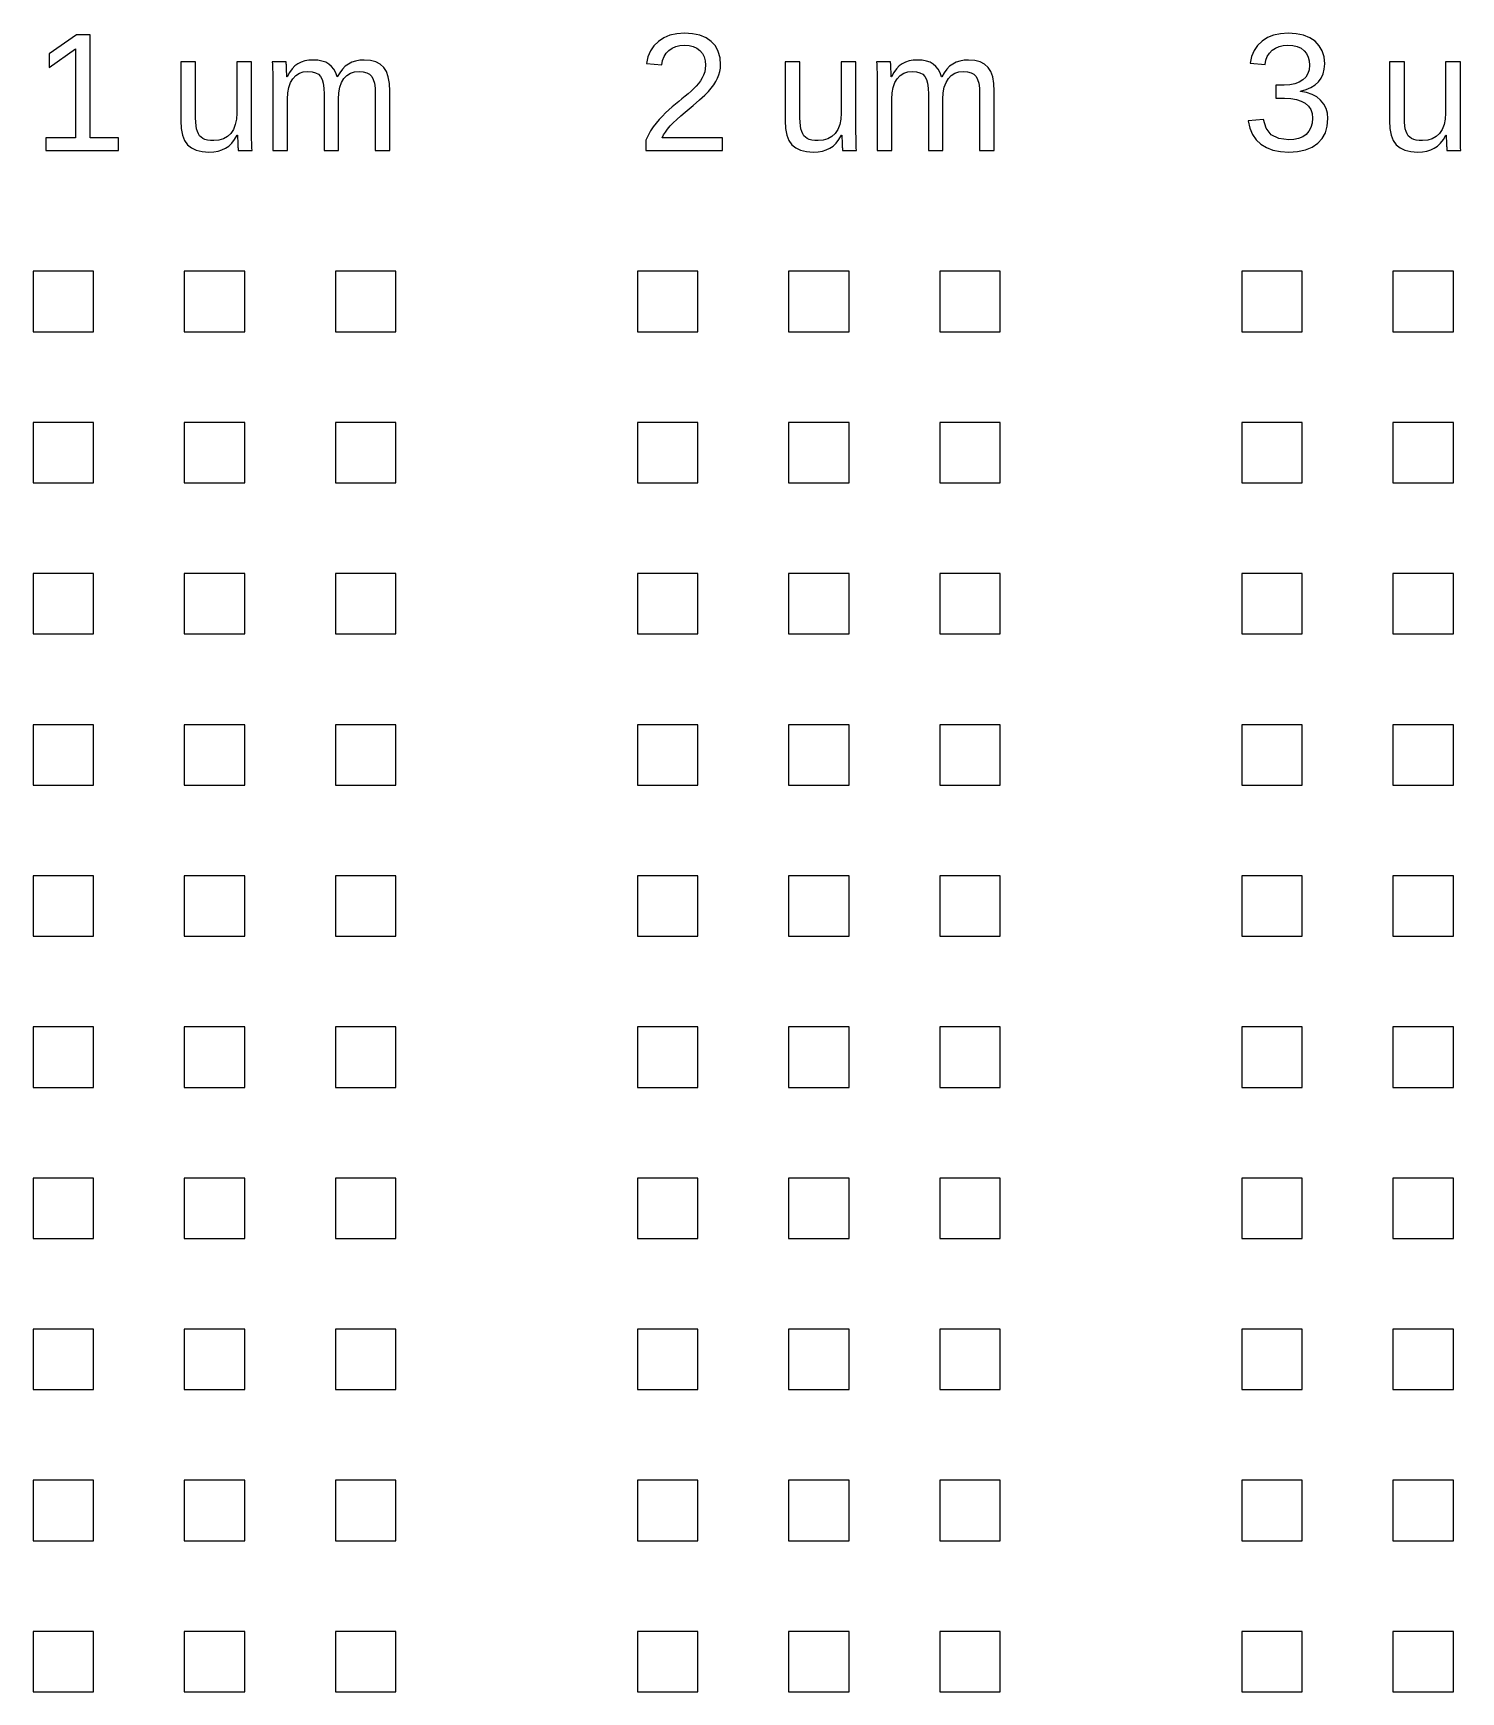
# Model space of a CAD drawing. Header units: metres. Extents: x -21500 to 21500, y -23900 to 23900.
# Drawn here: x 400 to 5125, y -5800 to -312 of the extents above; entities that cross this region are included whole.
import ezdxf

# ---------------------------------------------------------------- set-up
doc = ezdxf.new("R2010")
doc.units = ezdxf.units.M

msp = doc.modelspace()

# ---------------------------------------------------------------- linework, layer by layer
for p, q in [((543.779, -317.765), (453.442, -379.888)), ((588.812, -317.765), (543.779, -317.765)), ((588.812, -658.494), (588.812, -317.765)), ((2486.99, -327.328), (2469.04, -339.196)), ((2507.33, -318.85), (2486.99, -327.328)), ((2530.05, -313.764), (2507.33, -318.85)), ((2555.17, -312.068), (2530.05, -313.764)), ((2582.39, -313.772), (2555.17, -312.068)), ((2606.28, -318.884), (2582.39, -313.772)), ((2626.82, -327.404), (2606.28, -318.884)), ((2644.02, -339.332), (2626.82, -327.404)), ((4484.55, -326.87), (4466.6, -338.382)), ((4504.88, -318.647), (4484.55, -326.87)), ((4527.61, -313.713), (4504.88, -318.647)), ((4552.73, -312.068), (4527.61, -313.713)), ((4579.88, -313.738), (4552.73, -312.068)), ((4603.83, -318.748), (4579.88, -313.738)), ((4624.58, -327.099), (4603.83, -318.748)), ((4642.12, -338.789), (4624.58, -327.099)), ((453.442, -426.006), (539.71, -364.425)), ((453.442, -379.888), (453.442, -426.006)), ((539.71, -364.425), (539.71, -658.494)), ((2442.56, -371.004), (2434.58, -390.417)), ((2454.04, -353.93), (2442.56, -371.004)), ((2469.04, -339.196), (2454.04, -353.93)), ((2487.73, -389.553), (2494.7, -378.507)), ((2494.7, -378.507), (2503.76, -369.173)), ((2503.76, -369.173), (2514.56, -361.755)), ((2514.56, -361.755), (2526.72, -356.456)), ((2526.72, -356.456), (2540.26, -353.277)), ((2540.26, -353.277), (2555.17, -352.217)), ((2555.17, -352.217), (2570.69, -353.302)), ((2570.69, -353.302), (2584.4, -356.558)), ((2584.4, -356.558), (2596.32, -361.983)), ((2596.32, -361.983), (2606.44, -369.579)), ((2606.44, -369.579), (2614.52, -379.142)), ((2614.52, -379.142), (2620.28, -390.468)), ((2657.61, -354.396), (2644.02, -339.332)), ((2667.31, -372.326), (2657.61, -354.396)), ((2673.14, -393.121), (2667.31, -372.326)), ((4440.12, -369.851), (4432.14, -389.451)), ((4451.6, -352.828), (4440.12, -369.851)), ((4466.6, -338.382), (4451.6, -352.828)), ((4484.2, -388.705), (4491.04, -377.888)), ((4491.04, -377.888), (4499.97, -368.766)), ((4499.97, -368.766), (4510.71, -361.526)), ((4510.71, -361.526), (4522.99, -356.354)), ((4522.99, -356.354), (4536.82, -353.251)), ((4536.82, -353.251), (4552.19, -352.217)), ((4552.19, -352.217), (4568.86, -353.328)), ((4568.86, -353.328), (4583.35, -356.659)), ((4583.35, -356.659), (4595.65, -362.212)), ((4595.65, -362.212), (4605.77, -369.986)), ((4605.77, -369.986), (4613.66, -379.676)), ((4613.66, -379.676), (4619.3, -390.977)), ((4656.06, -353.464), (4642.12, -338.789)), ((4666.02, -370.766), (4656.06, -353.464)), ((4672, -390.697), (4666.02, -370.766)), ((937.648, -406.474), (888.546, -406.474)), ((888.546, -406.474), (888.546, -602.067)), ((937.648, -592.573), (937.648, -406.474)), ((1122.93, -406.474), (1074.1, -406.474)), ((1074.1, -406.474), (1074.1, -576.567)), ((1122.93, -637.334), (1122.93, -406.474)), ((1237.21, -406.474), (1191.09, -406.474)), ((1191.09, -406.474), (1191.8, -414.663)), ((1191.8, -414.663), (1192.31, -427.837)), ((1192.31, -427.837), (1192.62, -445.996)), ((1237.35, -407.44), (1237.21, -406.474)), ((1237.48, -408.983), (1237.35, -407.44)), ((1237.62, -411.102), (1237.48, -408.983)), ((1237.75, -413.798), (1237.62, -411.102)), ((1237.9, -416.892), (1237.75, -413.798)), ((1238.06, -420.207), (1237.9, -416.892)), ((1238.24, -423.742), (1238.06, -420.207)), ((1238.43, -427.498), (1238.24, -423.742)), ((1238.64, -432.22), (1238.43, -427.498)), ((1238.87, -438.654), (1238.64, -432.22)), ((1239.12, -446.801), (1238.87, -438.654)), ((1257.08, -430.211), (1248.35, -442.249)), ((1266.39, -420.546), (1257.08, -430.211)), ((1276.27, -413.256), (1266.39, -420.546)), ((1287.01, -407.915), (1276.27, -413.256)), ((1298.86, -404.1), (1287.01, -407.915)), ((1294.04, -440.248), (1308.83, -438.756)), ((1311.83, -401.811), (1298.86, -404.1)), ((1308.83, -438.756), (1322.85, -439.773)), ((1325.92, -401.048), (1311.83, -401.811)), ((1341.73, -401.879), (1325.92, -401.048)), ((1355.79, -404.371), (1341.73, -401.879)), ((1368.11, -408.525), (1355.79, -404.371)), ((1378.68, -414.341), (1368.11, -408.525)), ((1387.64, -421.971), (1378.68, -414.341)), ((1395.13, -431.568), (1387.64, -421.971)), ((1401.14, -443.131), (1395.13, -431.568)), ((1423.28, -431.228), (1414.48, -442.91)), ((1432.86, -421.615), (1423.28, -431.228)), ((1443.25, -414.07), (1432.86, -421.615)), ((1454.6, -408.373), (1443.25, -414.07)), ((1467.09, -404.304), (1454.6, -408.373)), ((1463.26, -440.24), (1478.38, -438.756)), ((1480.71, -401.862), (1467.09, -404.304)), ((1478.38, -438.756), (1492.4, -439.773)), ((1495.47, -401.048), (1480.71, -401.862)), ((1516.2, -402.557), (1495.47, -401.048)), ((1533.89, -407.084), (1516.2, -402.557)), ((1548.55, -414.629), (1533.89, -407.084)), ((1560.17, -425.192), (1548.55, -414.629)), ((1569.01, -439.197), (1560.17, -425.192)), ((2434.58, -390.417), (2430.11, -412.171)), ((2430.11, -412.171), (2480.03, -416.782)), ((2480.03, -416.782), (2482.83, -402.311)), ((2482.83, -402.311), (2487.73, -389.553)), ((2620.28, -390.468), (2623.74, -403.557)), ((2624.22, -429.77), (2622.21, -440.519)), ((2623.74, -403.557), (2624.89, -418.41)), ((2624.89, -418.41), (2624.22, -429.77)), ((2669.36, -449.997), (2672.54, -438.959)), ((2672.54, -438.959), (2674.44, -427.888)), ((2675.08, -416.782), (2673.14, -393.121)), ((2674.44, -427.888), (2675.08, -416.782)), ((2937.65, -406.474), (2888.55, -406.474)), ((2888.55, -406.474), (2888.55, -602.067)), ((2937.65, -592.573), (2937.65, -406.474)), ((3122.93, -406.474), (3074.1, -406.474)), ((3074.1, -406.474), (3074.1, -576.567)), ((3122.93, -637.334), (3122.93, -406.474)), ((3237.21, -406.474), (3191.09, -406.474)), ((3191.09, -406.474), (3191.8, -414.663)), ((3191.8, -414.663), (3192.31, -427.837)), ((3192.31, -427.837), (3192.62, -445.996)), ((3237.35, -407.44), (3237.21, -406.474)), ((3237.48, -408.983), (3237.35, -407.44)), ((3237.62, -411.102), (3237.48, -408.983)), ((3237.75, -413.798), (3237.62, -411.102)), ((3237.9, -416.892), (3237.75, -413.798)), ((3238.06, -420.207), (3237.9, -416.892)), ((3238.24, -423.742), (3238.06, -420.207)), ((3238.43, -427.498), (3238.24, -423.742)), ((3238.64, -432.22), (3238.43, -427.498)), ((3238.87, -438.654), (3238.64, -432.22)), ((3239.12, -446.801), (3238.87, -438.654)), ((3257.08, -430.211), (3248.35, -442.249)), ((3266.39, -420.546), (3257.08, -430.211)), ((3276.27, -413.256), (3266.39, -420.546)), ((3287.01, -407.915), (3276.27, -413.256)), ((3298.86, -404.1), (3287.01, -407.915)), ((3294.04, -440.248), (3308.83, -438.756)), ((3311.83, -401.811), (3298.86, -404.1)), ((3308.83, -438.756), (3322.85, -439.773)), ((3325.92, -401.048), (3311.83, -401.811)), ((3341.73, -401.879), (3325.92, -401.048)), ((3355.79, -404.371), (3341.73, -401.879)), ((3368.11, -408.525), (3355.79, -404.371)), ((3378.68, -414.341), (3368.11, -408.525)), ((3387.64, -421.971), (3378.68, -414.341)), ((3395.13, -431.568), (3387.64, -421.971)), ((3401.14, -443.131), (3395.13, -431.568)), ((3423.28, -431.228), (3414.48, -442.91)), ((3432.86, -421.615), (3423.28, -431.228)), ((3443.25, -414.07), (3432.86, -421.615)), ((3454.6, -408.373), (3443.25, -414.07)), ((3467.09, -404.304), (3454.6, -408.373)), ((3463.26, -440.24), (3478.38, -438.756)), ((3480.71, -401.862), (3467.09, -404.304)), ((3478.38, -438.756), (3492.4, -439.773)), ((3495.47, -401.048), (3480.71, -401.862)), ((3516.2, -402.557), (3495.47, -401.048)), ((3533.89, -407.084), (3516.2, -402.557)), ((3548.55, -414.629), (3533.89, -407.084)), ((3560.17, -425.192), (3548.55, -414.629)), ((3569.01, -439.197), (3560.17, -425.192)), ((4432.14, -389.451), (4427.67, -411.628)), ((4427.67, -411.628), (4476.77, -415.426)), ((4476.77, -415.426), (4479.44, -401.218)), ((4479.44, -401.218), (4484.2, -388.705)), ((4622.43, -433.034), (4618.28, -445.979)), ((4619.3, -390.977), (4622.68, -403.888)), ((4623.81, -418.41), (4622.43, -433.034)), ((4622.68, -403.888), (4623.81, -418.41)), ((4668.87, -446.454), (4672.71, -430.711)), ((4673.99, -413.256), (4672, -390.697)), ((4672.71, -430.711), (4673.99, -413.256)), ((4937.65, -406.474), (4888.55, -406.474)), ((4888.55, -406.474), (4888.55, -602.067)), ((4937.65, -592.573), (4937.65, -406.474)), ((5122.93, -406.474), (5074.1, -406.474)), ((5074.1, -406.474), (5074.1, -576.567)), ((5122.93, -637.334), (5122.93, -406.474)), ((1192.62, -445.996), (1192.72, -469.14)), ((1192.72, -469.14), (1192.72, -700)), ((1239.38, -456.661), (1239.12, -446.801)), ((1240.19, -456.661), (1239.38, -456.661)), ((1248.35, -442.249), (1240.19, -456.661)), ((1242.42, -509.425), (1245.82, -491.385)), ((1245.82, -491.385), (1251.5, -475.786)), ((1251.5, -475.786), (1259.46, -462.629)), ((1259.46, -462.629), (1269.36, -452.185)), ((1269.36, -452.185), (1280.89, -444.724)), ((1280.89, -444.724), (1294.04, -440.248)), ((1322.85, -439.773), (1334.53, -442.825)), ((1334.53, -442.825), (1343.87, -447.912)), ((1343.87, -447.912), (1350.88, -455.033)), ((1350.88, -455.033), (1355.98, -464.816)), ((1355.98, -464.816), (1359.63, -477.889)), ((1359.63, -477.889), (1361.81, -494.25)), ((1405.68, -456.661), (1401.14, -443.131)), ((1406.49, -456.661), (1405.68, -456.661)), ((1414.48, -442.91), (1406.49, -456.661)), ((1411.94, -509.315), (1415.27, -491.215)), ((1415.27, -491.215), (1420.83, -475.608)), ((1420.83, -475.608), (1428.6, -462.493)), ((1428.6, -462.493), (1438.37, -452.108)), ((1438.37, -452.108), (1449.93, -444.69)), ((1449.93, -444.69), (1463.26, -440.24)), ((1492.4, -439.773), (1504.08, -442.825)), ((1504.08, -442.825), (1513.43, -447.912)), ((1513.43, -447.912), (1520.43, -455.033)), ((1520.43, -455.033), (1525.53, -464.816)), ((1525.53, -464.816), (1529.18, -477.889)), ((1529.18, -477.889), (1531.36, -494.25)), ((1575.33, -457.068), (1569.01, -439.197)), ((1579.12, -478.804), (1575.33, -457.068)), ((1580.38, -504.406), (1579.12, -478.804)), ((2594.36, -486.942), (2586.1, -495.454)), ((2601.8, -478.227), (2594.36, -486.942)), ((2608.4, -469.309), (2601.8, -478.227)), ((2614.18, -460.187), (2608.4, -469.309)), ((2618.86, -450.658), (2614.18, -460.187)), ((2622.21, -440.519), (2618.86, -450.658)), ((2644.08, -493.962), (2652.26, -482.975)), ((2652.26, -482.975), (2659.2, -471.988)), ((2659.2, -471.988), (2664.91, -461.001)), ((2664.91, -461.001), (2669.36, -449.997)), ((3192.62, -445.996), (3192.72, -469.14)), ((3192.72, -469.14), (3192.72, -700)), ((3239.38, -456.661), (3239.12, -446.801)), ((3240.19, -456.661), (3239.38, -456.661)), ((3248.35, -442.249), (3240.19, -456.661)), ((3242.42, -509.425), (3245.82, -491.385)), ((3245.82, -491.385), (3251.5, -475.786)), ((3251.5, -475.786), (3259.46, -462.629)), ((3259.46, -462.629), (3269.36, -452.185)), ((3269.36, -452.185), (3280.89, -444.724)), ((3280.89, -444.724), (3294.04, -440.248)), ((3322.85, -439.773), (3334.53, -442.825)), ((3334.53, -442.825), (3343.87, -447.912)), ((3343.87, -447.912), (3350.88, -455.033)), ((3350.88, -455.033), (3355.98, -464.816)), ((3355.98, -464.816), (3359.63, -477.889)), ((3359.63, -477.889), (3361.81, -494.25)), ((3405.68, -456.661), (3401.14, -443.131)), ((3406.49, -456.661), (3405.68, -456.661)), ((3414.48, -442.91), (3406.49, -456.661)), ((3411.94, -509.315), (3415.27, -491.215)), ((3415.27, -491.215), (3420.83, -475.608)), ((3420.83, -475.608), (3428.6, -462.493)), ((3428.6, -462.493), (3438.37, -452.108)), ((3438.37, -452.108), (3449.93, -444.69)), ((3449.93, -444.69), (3463.26, -440.24)), ((3492.4, -439.773), (3504.08, -442.825)), ((3504.08, -442.825), (3513.43, -447.912)), ((3513.43, -447.912), (3520.43, -455.033)), ((3520.43, -455.033), (3525.53, -464.816)), ((3525.53, -464.816), (3529.18, -477.889)), ((3529.18, -477.889), (3531.36, -494.25)), ((3575.33, -457.068), (3569.01, -439.197)), ((3579.12, -478.804), (3575.33, -457.068)), ((3580.38, -504.406), (3579.12, -478.804)), ((4539.44, -484.331), (4512.85, -484.331)), ((4512.85, -484.331), (4512.85, -526.651)), ((4558.39, -483.237), (4539.44, -484.331)), ((4575.08, -479.957), (4558.39, -483.237)), ((4589.51, -474.489), (4575.08, -479.957)), ((4601.7, -466.834), (4589.51, -474.489)), ((4611.37, -457.246), (4601.7, -466.834)), ((4618.28, -445.979), (4611.37, -457.246)), ((4612.34, -498.871), (4628.38, -492.029)), ((4628.38, -492.029), (4642.11, -483.34)), ((4642.11, -483.34), (4653.51, -472.802)), ((4653.51, -472.802), (4662.47, -460.484)), ((4662.47, -460.484), (4668.87, -446.454)), ((1241.28, -529.907), (1242.42, -509.425)), ((1241.28, -700), (1241.28, -529.907)), ((1361.81, -494.25), (1362.54, -513.901)), ((1362.54, -513.901), (1362.54, -700)), ((1410.83, -529.907), (1411.94, -509.315)), ((1410.83, -700), (1410.83, -529.907)), ((1531.36, -494.25), (1532.09, -513.901)), ((1532.09, -513.901), (1532.09, -700)), ((1580.38, -700), (1580.38, -504.406)), ((2525.5, -546.624), (2514.59, -555.924)), ((2536.36, -537.681), (2525.5, -546.624)), ((2547.17, -529.093), (2536.36, -537.681)), ((2557.69, -520.683), (2547.17, -529.093)), ((2567.69, -512.273), (2557.69, -520.683)), ((2577.16, -503.864), (2567.69, -512.273)), ((2586.1, -495.454), (2577.16, -503.864)), ((2583.95, -551.49), (2605.43, -532.959)), ((2605.43, -532.959), (2622.33, -517.445)), ((2622.33, -517.445), (2634.66, -504.949)), ((2634.66, -504.949), (2644.08, -493.962)), ((3241.28, -529.907), (3242.42, -509.425)), ((3241.28, -700), (3241.28, -529.907)), ((3361.81, -494.25), (3362.54, -513.901)), ((3362.54, -513.901), (3362.54, -700)), ((3410.83, -529.907), (3411.94, -509.315)), ((3410.83, -700), (3410.83, -529.907)), ((3531.36, -494.25), (3532.09, -513.901)), ((3532.09, -513.901), (3532.09, -700)), ((3580.38, -700), (3580.38, -504.406)), ((4512.85, -526.651), (4540.52, -526.651)), ((4540.52, -526.651), (4561.84, -527.745)), ((4561.84, -527.745), (4580.5, -531.026)), ((4580.5, -531.026), (4596.5, -536.494)), ((4593.97, -503.864), (4612.34, -498.871)), ((4593.97, -504.949), (4593.97, -503.864)), ((4614.21, -508.476), (4593.97, -504.949)), ((4596.5, -536.494), (4609.84, -544.149)), ((4609.84, -544.149), (4620.34, -553.754)), ((4632.08, -514.444), (4614.21, -508.476)), ((4647.58, -522.854), (4632.08, -514.444)), ((4660.7, -533.705), (4647.58, -522.854)), ((4671.15, -546.557), (4660.7, -533.705)), ((4678.61, -560.969), (4671.15, -546.557)), ((888.546, -602.067), (889.945, -627.78)), ((938.004, -606.273), (937.648, -592.573)), ((1072.83, -596.828), (1069.02, -614.75)), ((1074.1, -576.567), (1072.83, -596.828)), ((2471.81, -597.676), (2461.72, -609.528)), ((2482.16, -586.401), (2471.81, -597.676)), ((2492.77, -575.702), (2482.16, -586.401)), ((2503.63, -565.58), (2492.77, -575.702)), ((2514.59, -555.924), (2503.63, -565.58)), ((2518.26, -608.468), (2529.88, -597.286)), ((2529.88, -597.286), (2543.08, -585.477)), ((2543.08, -585.477), (2557.89, -573.04)), ((2557.89, -573.04), (2583.95, -551.49)), ((2888.55, -602.067), (2889.94, -627.78)), ((2938, -606.273), (2937.65, -592.573)), ((3072.83, -596.828), (3069.02, -614.75)), ((3074.1, -576.567), (3072.83, -596.828)), ((4471.62, -597.184), (4421.16, -601.796)), ((4421.16, -601.796), (4426.17, -625.864)), ((4480.49, -626.856), (4471.62, -597.184)), ((4620.34, -553.754), (4627.84, -565.072)), ((4627.84, -565.072), (4632.34, -578.102)), ((4632.34, -578.102), (4633.84, -592.844)), ((4633.84, -592.844), (4632.53, -609.646)), ((4683.08, -576.94), (4678.61, -560.969)), ((4682.47, -619.43), (4684.57, -594.472)), ((4684.57, -594.472), (4683.08, -576.94)), ((4888.55, -602.067), (4889.94, -627.78)), ((4938, -606.273), (4937.65, -592.573)), ((5072.83, -596.828), (5069.02, -614.75)), ((5074.1, -576.567), (5072.83, -596.828)), ((539.71, -658.494), (442.32, -658.494)), ((442.32, -658.494), (442.32, -700)), ((681.861, -658.494), (588.812, -658.494)), ((681.861, -700), (681.861, -658.494)), ((889.945, -627.78), (894.141, -649.576)), ((894.141, -649.576), (901.135, -667.455)), ((939.072, -618.345), (938.004, -606.273)), ((940.852, -628.789), (939.072, -618.345)), ((943.345, -637.606), (940.852, -628.789)), ((946.617, -645.049), (943.345, -637.606)), ((950.737, -651.373), (946.617, -645.049)), ((955.705, -656.579), (950.737, -651.373)), ((961.521, -660.665), (955.705, -656.579)), ((1042.65, -654.137), (1029.68, -661.682)), ((1053.76, -643.574), (1042.65, -654.137)), ((1062.66, -630.332), (1053.76, -643.574)), ((1069.02, -614.75), (1062.66, -630.332)), ((1066.72, -663.894), (1075.46, -649.813)), ((1075.46, -649.813), (1076.27, -649.813)), ((1076.27, -649.813), (1076.54, -659.672)), ((1123.03, -660.478), (1122.93, -637.334)), ((2435.24, -650.143), (2427.94, -665.547)), ((2443.3, -635.672), (2435.24, -650.143)), ((2452.13, -622.134), (2443.3, -635.672)), ((2461.72, -609.528), (2452.13, -622.134)), ((2481.66, -658.494), (2486.37, -648.906)), ((2681.05, -658.494), (2481.66, -658.494)), ((2486.37, -648.906), (2492.37, -639.131)), ((2492.37, -639.131), (2499.66, -629.17)), ((2499.66, -629.17), (2508.24, -619.023)), ((2508.24, -619.023), (2518.26, -608.468)), ((2681.05, -700), (2681.05, -658.494)), ((2889.94, -627.78), (2894.14, -649.576)), ((2894.14, -649.576), (2901.14, -667.455)), ((2939.07, -618.345), (2938, -606.273)), ((2940.85, -628.789), (2939.07, -618.345)), ((2943.34, -637.606), (2940.85, -628.789)), ((2946.62, -645.049), (2943.34, -637.606)), ((2950.74, -651.373), (2946.62, -645.049)), ((2955.71, -656.579), (2950.74, -651.373)), ((2961.52, -660.665), (2955.71, -656.579)), ((3042.65, -654.137), (3029.68, -661.682)), ((3053.76, -643.574), (3042.65, -654.137)), ((3062.66, -630.332), (3053.76, -643.574)), ((3069.02, -614.75), (3062.66, -630.332)), ((3066.72, -663.894), (3075.46, -649.813)), ((3075.46, -649.813), (3076.27, -649.813)), ((3076.27, -649.813), (3076.54, -659.672)), ((3123.03, -660.478), (3122.93, -637.334)), ((4426.17, -625.864), (4434.69, -646.795)), ((4434.69, -646.795), (4446.72, -664.589)), ((4497.32, -648.05), (4480.49, -626.856)), ((4522.13, -660.766), (4497.32, -648.05)), ((4601.32, -654.781), (4587.83, -660.461)), ((4612.82, -646.829), (4601.32, -654.781)), ((4622.02, -636.639), (4612.82, -646.829)), ((4628.59, -624.245), (4622.02, -636.639)), ((4632.53, -609.646), (4628.59, -624.245)), ((4665.65, -660.393), (4676.16, -641.403)), ((4676.16, -641.403), (4682.47, -619.43)), ((4889.94, -627.78), (4894.14, -649.576)), ((4894.14, -649.576), (4901.14, -667.455)), ((4939.07, -618.345), (4938, -606.273)), ((4940.85, -628.789), (4939.07, -618.345)), ((4943.34, -637.606), (4940.85, -628.789)), ((4946.62, -645.049), (4943.34, -637.606)), ((4950.74, -651.373), (4946.62, -645.049)), ((4955.71, -656.579), (4950.74, -651.373)), ((4961.52, -660.665), (4955.71, -656.579)), ((5042.65, -654.137), (5029.68, -661.682)), ((5053.76, -643.574), (5042.65, -654.137)), ((5062.66, -630.332), (5053.76, -643.574)), ((5069.02, -614.75), (5062.66, -630.332)), ((5066.72, -663.894), (5075.46, -649.813)), ((5075.46, -649.813), (5076.27, -649.813)), ((5076.27, -649.813), (5076.54, -659.672)), ((5123.03, -660.478), (5122.93, -637.334)), ((442.32, -700), (681.861, -700)), ((901.135, -667.455), (910.927, -681.418)), ((910.927, -681.418), (923.736, -691.922)), ((923.736, -691.922), (939.785, -699.424)), ((939.785, -699.424), (959.071, -703.925)), ((959.071, -703.925), (981.596, -705.426)), ((968.489, -663.751), (961.521, -660.665)), ((976.916, -665.955), (968.489, -663.751)), ((986.801, -667.277), (976.916, -665.955)), ((981.596, -705.426), (997.339, -704.638)), ((998.144, -667.718), (986.801, -667.277)), ((997.339, -704.638), (1011.74, -702.272)), ((1014.84, -666.209), (998.144, -667.718)), ((1011.74, -702.272), (1024.81, -698.33)), ((1029.68, -661.682), (1014.84, -666.209)), ((1024.81, -698.33), (1036.53, -692.811)), ((1036.53, -692.811), (1047.25, -685.393)), ((1047.25, -685.393), (1057.32, -675.754)), ((1057.32, -675.754), (1066.72, -663.894)), ((1076.54, -659.672), (1076.78, -667.819)), ((1076.78, -667.819), (1077.01, -674.254)), ((1077.01, -674.254), (1077.22, -678.976)), ((1077.22, -678.976), (1077.42, -682.731)), ((1077.42, -682.731), (1077.59, -686.267)), ((1077.59, -686.267), (1077.76, -689.581)), ((1077.76, -689.581), (1077.9, -692.676)), ((1077.9, -692.676), (1078.04, -695.372)), ((1078.04, -695.372), (1078.17, -697.491)), ((1078.17, -697.491), (1078.31, -699.034)), ((1078.31, -699.034), (1078.44, -700)), ((1078.44, -700), (1124.56, -700)), ((1123.34, -678.637), (1123.03, -660.478)), ((1123.85, -691.811), (1123.34, -678.637)), ((1124.56, -700), (1123.85, -691.811)), ((1192.72, -700), (1241.28, -700)), ((1362.54, -700), (1410.83, -700)), ((1532.09, -700), (1580.38, -700)), ((2427.94, -665.547), (2427.94, -700)), ((2427.94, -700), (2681.05, -700)), ((2901.14, -667.455), (2910.93, -681.418)), ((2910.93, -681.418), (2923.74, -691.922)), ((2923.74, -691.922), (2939.78, -699.424)), ((2939.78, -699.424), (2959.07, -703.925)), ((2959.07, -703.925), (2981.6, -705.426)), ((2968.49, -663.751), (2961.52, -660.665)), ((2976.92, -665.955), (2968.49, -663.751)), ((2986.8, -667.277), (2976.92, -665.955)), ((2981.6, -705.426), (2997.34, -704.638)), ((2998.14, -667.718), (2986.8, -667.277)), ((2997.34, -704.638), (3011.74, -702.272)), ((3014.84, -666.209), (2998.14, -667.718)), ((3011.74, -702.272), (3024.81, -698.33)), ((3029.68, -661.682), (3014.84, -666.209)), ((3024.81, -698.33), (3036.53, -692.811)), ((3036.53, -692.811), (3047.25, -685.393)), ((3047.25, -685.393), (3057.32, -675.754)), ((3057.32, -675.754), (3066.72, -663.894)), ((3076.54, -659.672), (3076.78, -667.819)), ((3076.78, -667.819), (3077.01, -674.254)), ((3077.01, -674.254), (3077.22, -678.976)), ((3077.22, -678.976), (3077.42, -682.731)), ((3077.42, -682.731), (3077.59, -686.267)), ((3077.59, -686.267), (3077.76, -689.581)), ((3077.76, -689.581), (3077.9, -692.676)), ((3077.9, -692.676), (3078.04, -695.372)), ((3078.04, -695.372), (3078.17, -697.491)), ((3078.17, -697.491), (3078.31, -699.034)), ((3078.31, -699.034), (3078.44, -700)), ((3078.44, -700), (3124.56, -700)), ((3123.34, -678.637), (3123.03, -660.478)), ((3123.85, -691.811), (3123.34, -678.637)), ((3124.56, -700), (3123.85, -691.811)), ((3192.72, -700), (3241.28, -700)), ((3362.54, -700), (3410.83, -700)), ((3532.09, -700), (3580.38, -700)), ((4446.72, -664.589), (4462.26, -679.247)), ((4462.26, -679.247), (4481.02, -690.7)), ((4481.02, -690.7), (4502.71, -698.881)), ((4502.71, -698.881), (4527.34, -703.79)), ((4554.9, -665.005), (4522.13, -660.766)), ((4527.34, -703.79), (4554.9, -705.426)), ((4572.36, -663.869), (4554.9, -665.005)), ((4554.9, -705.426), (4584.3, -703.612)), ((4587.83, -660.461), (4572.36, -663.869)), ((4584.3, -703.612), (4610.11, -698.169)), ((4610.11, -698.169), (4632.32, -689.098)), ((4632.32, -689.098), (4650.93, -676.399)), ((4650.93, -676.399), (4665.65, -660.393)), ((4901.14, -667.455), (4910.93, -681.418)), ((4910.93, -681.418), (4923.74, -691.922)), ((4923.74, -691.922), (4939.78, -699.424)), ((4939.78, -699.424), (4959.07, -703.925)), ((4959.07, -703.925), (4981.6, -705.426)), ((4968.49, -663.751), (4961.52, -660.665)), ((4976.92, -665.955), (4968.49, -663.751)), ((4986.8, -667.277), (4976.92, -665.955)), ((4981.6, -705.426), (4997.34, -704.638)), ((4998.14, -667.718), (4986.8, -667.277)), ((4997.34, -704.638), (5011.74, -702.272)), ((5014.84, -666.209), (4998.14, -667.718)), ((5011.74, -702.272), (5024.81, -698.33)), ((5029.68, -661.682), (5014.84, -666.209)), ((5024.81, -698.33), (5036.53, -692.811)), ((5036.53, -692.811), (5047.25, -685.393)), ((5047.25, -685.393), (5057.32, -675.754)), ((5057.32, -675.754), (5066.72, -663.894)), ((5076.54, -659.672), (5076.78, -667.819)), ((5076.78, -667.819), (5077.01, -674.254)), ((5077.01, -674.254), (5077.22, -678.976)), ((5077.22, -678.976), (5077.42, -682.731)), ((5077.42, -682.731), (5077.59, -686.267)), ((5077.59, -686.267), (5077.76, -689.581)), ((5077.76, -689.581), (5077.9, -692.676)), ((5077.9, -692.676), (5078.04, -695.372)), ((5078.04, -695.372), (5078.17, -697.491)), ((5078.17, -697.491), (5078.31, -699.034)), ((5078.31, -699.034), (5078.44, -700)), ((5078.44, -700), (5124.56, -700)), ((5123.34, -678.637), (5123.03, -660.478)), ((5123.85, -691.811), (5123.34, -678.637)), ((5124.56, -700), (5123.85, -691.811)), ((600, -1100), (400, -1100)), ((400, -1100), (400, -1300)), ((600, -1300), (600, -1100)), ((1100, -1100), (900, -1100)), ((900, -1100), (900, -1300)), ((1100, -1300), (1100, -1100)), ((1600, -1100), (1400, -1100)), ((1400, -1100), (1400, -1300)), ((1600, -1300), (1600, -1100)), ((2600, -1100), (2400, -1100)), ((2400, -1100), (2400, -1300)), ((2600, -1300), (2600, -1100)), ((3100, -1100), (2900, -1100)), ((2900, -1100), (2900, -1300)), ((3100, -1300), (3100, -1100)), ((3600, -1100), (3400, -1100)), ((3400, -1100), (3400, -1300)), ((3600, -1300), (3600, -1100)), ((4600, -1100), (4400, -1100)), ((4400, -1100), (4400, -1300)), ((4600, -1300), (4600, -1100)), ((5100, -1100), (4900, -1100)), ((4900, -1100), (4900, -1300)), ((5100, -1300), (5100, -1100)), ((400, -1300), (600, -1300)), ((900, -1300), (1100, -1300)), ((1400, -1300), (1600, -1300)), ((2400, -1300), (2600, -1300)), ((2900, -1300), (3100, -1300)), ((3400, -1300), (3600, -1300)), ((4400, -1300), (4600, -1300)), ((4900, -1300), (5100, -1300)), ((600, -1600), (400, -1600)), ((400, -1600), (400, -1800)), ((600, -1800), (600, -1600)), ((1100, -1600), (900, -1600)), ((900, -1600), (900, -1800)), ((1100, -1800), (1100, -1600)), ((1600, -1600), (1400, -1600)), ((1400, -1600), (1400, -1800)), ((1600, -1800), (1600, -1600)), ((2600, -1600), (2400, -1600)), ((2400, -1600), (2400, -1800)), ((2600, -1800), (2600, -1600)), ((3100, -1600), (2900, -1600)), ((2900, -1600), (2900, -1800)), ((3100, -1800), (3100, -1600)), ((3600, -1600), (3400, -1600)), ((3400, -1600), (3400, -1800)), ((3600, -1800), (3600, -1600)), ((4600, -1600), (4400, -1600)), ((4400, -1600), (4400, -1800)), ((4600, -1800), (4600, -1600)), ((5100, -1600), (4900, -1600)), ((4900, -1600), (4900, -1800)), ((5100, -1800), (5100, -1600)), ((400, -1800), (600, -1800)), ((900, -1800), (1100, -1800)), ((1400, -1800), (1600, -1800)), ((2400, -1800), (2600, -1800)), ((2900, -1800), (3100, -1800)), ((3400, -1800), (3600, -1800)), ((4400, -1800), (4600, -1800)), ((4900, -1800), (5100, -1800)), ((600, -2100), (400, -2100)), ((400, -2100), (400, -2300)), ((600, -2300), (600, -2100)), ((1100, -2100), (900, -2100)), ((900, -2100), (900, -2300)), ((1100, -2300), (1100, -2100)), ((1600, -2100), (1400, -2100)), ((1400, -2100), (1400, -2300)), ((1600, -2300), (1600, -2100)), ((2600, -2100), (2400, -2100)), ((2400, -2100), (2400, -2300)), ((2600, -2300), (2600, -2100)), ((3100, -2100), (2900, -2100)), ((2900, -2100), (2900, -2300)), ((3100, -2300), (3100, -2100)), ((3600, -2100), (3400, -2100)), ((3400, -2100), (3400, -2300)), ((3600, -2300), (3600, -2100)), ((4600, -2100), (4400, -2100)), ((4400, -2100), (4400, -2300)), ((4600, -2300), (4600, -2100)), ((5100, -2100), (4900, -2100)), ((4900, -2100), (4900, -2300)), ((5100, -2300), (5100, -2100)), ((400, -2300), (600, -2300)), ((900, -2300), (1100, -2300)), ((1400, -2300), (1600, -2300)), ((2400, -2300), (2600, -2300)), ((2900, -2300), (3100, -2300)), ((3400, -2300), (3600, -2300)), ((4400, -2300), (4600, -2300)), ((4900, -2300), (5100, -2300)), ((600, -2600), (400, -2600)), ((400, -2600), (400, -2800)), ((600, -2800), (600, -2600)), ((1100, -2600), (900, -2600)), ((900, -2600), (900, -2800)), ((1100, -2800), (1100, -2600)), ((1600, -2600), (1400, -2600)), ((1400, -2600), (1400, -2800)), ((1600, -2800), (1600, -2600)), ((2600, -2600), (2400, -2600)), ((2400, -2600), (2400, -2800)), ((2600, -2800), (2600, -2600)), ((3100, -2600), (2900, -2600)), ((2900, -2600), (2900, -2800)), ((3100, -2800), (3100, -2600)), ((3600, -2600), (3400, -2600)), ((3400, -2600), (3400, -2800)), ((3600, -2800), (3600, -2600)), ((4600, -2600), (4400, -2600)), ((4400, -2600), (4400, -2800)), ((4600, -2800), (4600, -2600)), ((5100, -2600), (4900, -2600)), ((4900, -2600), (4900, -2800)), ((5100, -2800), (5100, -2600)), ((400, -2800), (600, -2800)), ((900, -2800), (1100, -2800)), ((1400, -2800), (1600, -2800)), ((2400, -2800), (2600, -2800)), ((2900, -2800), (3100, -2800)), ((3400, -2800), (3600, -2800)), ((4400, -2800), (4600, -2800)), ((4900, -2800), (5100, -2800)), ((600, -3100), (400, -3100)), ((400, -3100), (400, -3300)), ((600, -3300), (600, -3100)), ((1100, -3100), (900, -3100)), ((900, -3100), (900, -3300)), ((1100, -3300), (1100, -3100)), ((1600, -3100), (1400, -3100)), ((1400, -3100), (1400, -3300)), ((1600, -3300), (1600, -3100)), ((2600, -3100), (2400, -3100)), ((2400, -3100), (2400, -3300)), ((2600, -3300), (2600, -3100)), ((3100, -3100), (2900, -3100)), ((2900, -3100), (2900, -3300)), ((3100, -3300), (3100, -3100)), ((3600, -3100), (3400, -3100)), ((3400, -3100), (3400, -3300)), ((3600, -3300), (3600, -3100)), ((4600, -3100), (4400, -3100)), ((4400, -3100), (4400, -3300)), ((4600, -3300), (4600, -3100)), ((5100, -3100), (4900, -3100)), ((4900, -3100), (4900, -3300)), ((5100, -3300), (5100, -3100)), ((400, -3300), (600, -3300)), ((900, -3300), (1100, -3300)), ((1400, -3300), (1600, -3300)), ((2400, -3300), (2600, -3300)), ((2900, -3300), (3100, -3300)), ((3400, -3300), (3600, -3300)), ((4400, -3300), (4600, -3300)), ((4900, -3300), (5100, -3300)), ((600, -3600), (400, -3600)), ((400, -3600), (400, -3800)), ((600, -3800), (600, -3600)), ((1100, -3600), (900, -3600)), ((900, -3600), (900, -3800)), ((1100, -3800), (1100, -3600)), ((1600, -3600), (1400, -3600)), ((1400, -3600), (1400, -3800)), ((1600, -3800), (1600, -3600)), ((2600, -3600), (2400, -3600)), ((2400, -3600), (2400, -3800)), ((2600, -3800), (2600, -3600)), ((3100, -3600), (2900, -3600)), ((2900, -3600), (2900, -3800)), ((3100, -3800), (3100, -3600)), ((3600, -3600), (3400, -3600)), ((3400, -3600), (3400, -3800)), ((3600, -3800), (3600, -3600)), ((4600, -3600), (4400, -3600)), ((4400, -3600), (4400, -3800)), ((4600, -3800), (4600, -3600)), ((5100, -3600), (4900, -3600)), ((4900, -3600), (4900, -3800)), ((5100, -3800), (5100, -3600)), ((400, -3800), (600, -3800)), ((900, -3800), (1100, -3800)), ((1400, -3800), (1600, -3800)), ((2400, -3800), (2600, -3800)), ((2900, -3800), (3100, -3800)), ((3400, -3800), (3600, -3800)), ((4400, -3800), (4600, -3800)), ((4900, -3800), (5100, -3800)), ((600, -4100), (400, -4100)), ((400, -4100), (400, -4300)), ((600, -4300), (600, -4100)), ((1100, -4100), (900, -4100)), ((900, -4100), (900, -4300)), ((1100, -4300), (1100, -4100)), ((1600, -4100), (1400, -4100)), ((1400, -4100), (1400, -4300)), ((1600, -4300), (1600, -4100)), ((2600, -4100), (2400, -4100)), ((2400, -4100), (2400, -4300)), ((2600, -4300), (2600, -4100)), ((3100, -4100), (2900, -4100)), ((2900, -4100), (2900, -4300)), ((3100, -4300), (3100, -4100)), ((3600, -4100), (3400, -4100)), ((3400, -4100), (3400, -4300)), ((3600, -4300), (3600, -4100)), ((4600, -4100), (4400, -4100)), ((4400, -4100), (4400, -4300)), ((4600, -4300), (4600, -4100)), ((5100, -4100), (4900, -4100)), ((4900, -4100), (4900, -4300)), ((5100, -4300), (5100, -4100)), ((400, -4300), (600, -4300)), ((900, -4300), (1100, -4300)), ((1400, -4300), (1600, -4300)), ((2400, -4300), (2600, -4300)), ((2900, -4300), (3100, -4300)), ((3400, -4300), (3600, -4300)), ((4400, -4300), (4600, -4300)), ((4900, -4300), (5100, -4300)), ((600, -4600), (400, -4600)), ((400, -4600), (400, -4800)), ((600, -4800), (600, -4600)), ((1100, -4600), (900, -4600)), ((900, -4600), (900, -4800)), ((1100, -4800), (1100, -4600)), ((1600, -4600), (1400, -4600)), ((1400, -4600), (1400, -4800)), ((1600, -4800), (1600, -4600)), ((2600, -4600), (2400, -4600)), ((2400, -4600), (2400, -4800)), ((2600, -4800), (2600, -4600)), ((3100, -4600), (2900, -4600)), ((2900, -4600), (2900, -4800)), ((3100, -4800), (3100, -4600)), ((3600, -4600), (3400, -4600)), ((3400, -4600), (3400, -4800)), ((3600, -4800), (3600, -4600)), ((4600, -4600), (4400, -4600)), ((4400, -4600), (4400, -4800)), ((4600, -4800), (4600, -4600)), ((5100, -4600), (4900, -4600)), ((4900, -4600), (4900, -4800)), ((5100, -4800), (5100, -4600)), ((400, -4800), (600, -4800)), ((900, -4800), (1100, -4800)), ((1400, -4800), (1600, -4800)), ((2400, -4800), (2600, -4800)), ((2900, -4800), (3100, -4800)), ((3400, -4800), (3600, -4800)), ((4400, -4800), (4600, -4800)), ((4900, -4800), (5100, -4800)), ((600, -5100), (400, -5100)), ((400, -5100), (400, -5300)), ((600, -5300), (600, -5100)), ((1100, -5100), (900, -5100)), ((900, -5100), (900, -5300)), ((1100, -5300), (1100, -5100)), ((1600, -5100), (1400, -5100)), ((1400, -5100), (1400, -5300)), ((1600, -5300), (1600, -5100)), ((2600, -5100), (2400, -5100)), ((2400, -5100), (2400, -5300)), ((2600, -5300), (2600, -5100)), ((3100, -5100), (2900, -5100)), ((2900, -5100), (2900, -5300)), ((3100, -5300), (3100, -5100)), ((3600, -5100), (3400, -5100)), ((3400, -5100), (3400, -5300)), ((3600, -5300), (3600, -5100)), ((4600, -5100), (4400, -5100)), ((4400, -5100), (4400, -5300)), ((4600, -5300), (4600, -5100)), ((5100, -5100), (4900, -5100)), ((4900, -5100), (4900, -5300)), ((5100, -5300), (5100, -5100)), ((400, -5300), (600, -5300)), ((900, -5300), (1100, -5300)), ((1400, -5300), (1600, -5300)), ((2400, -5300), (2600, -5300)), ((2900, -5300), (3100, -5300)), ((3400, -5300), (3600, -5300)), ((4400, -5300), (4600, -5300)), ((4900, -5300), (5100, -5300)), ((600, -5600), (400, -5600)), ((400, -5600), (400, -5800)), ((600, -5800), (600, -5600)), ((1100, -5600), (900, -5600)), ((900, -5600), (900, -5800)), ((1100, -5800), (1100, -5600)), ((1600, -5600), (1400, -5600)), ((1400, -5600), (1400, -5800)), ((1600, -5800), (1600, -5600)), ((2600, -5600), (2400, -5600)), ((2400, -5600), (2400, -5800)), ((2600, -5800), (2600, -5600)), ((3100, -5600), (2900, -5600)), ((2900, -5600), (2900, -5800)), ((3100, -5800), (3100, -5600)), ((3600, -5600), (3400, -5600)), ((3400, -5600), (3400, -5800)), ((3600, -5800), (3600, -5600)), ((4600, -5600), (4400, -5600)), ((4400, -5600), (4400, -5800)), ((4600, -5800), (4600, -5600)), ((5100, -5600), (4900, -5600)), ((4900, -5600), (4900, -5800)), ((5100, -5800), (5100, -5600)), ((400, -5800), (600, -5800)), ((900, -5800), (1100, -5800)), ((1400, -5800), (1600, -5800)), ((2400, -5800), (2600, -5800)), ((2900, -5800), (3100, -5800)), ((3400, -5800), (3600, -5800)), ((4400, -5800), (4600, -5800)), ((4900, -5800), (5100, -5800))]:
    msp.add_line(p, q)

doc.saveas('drawing.dxf')
